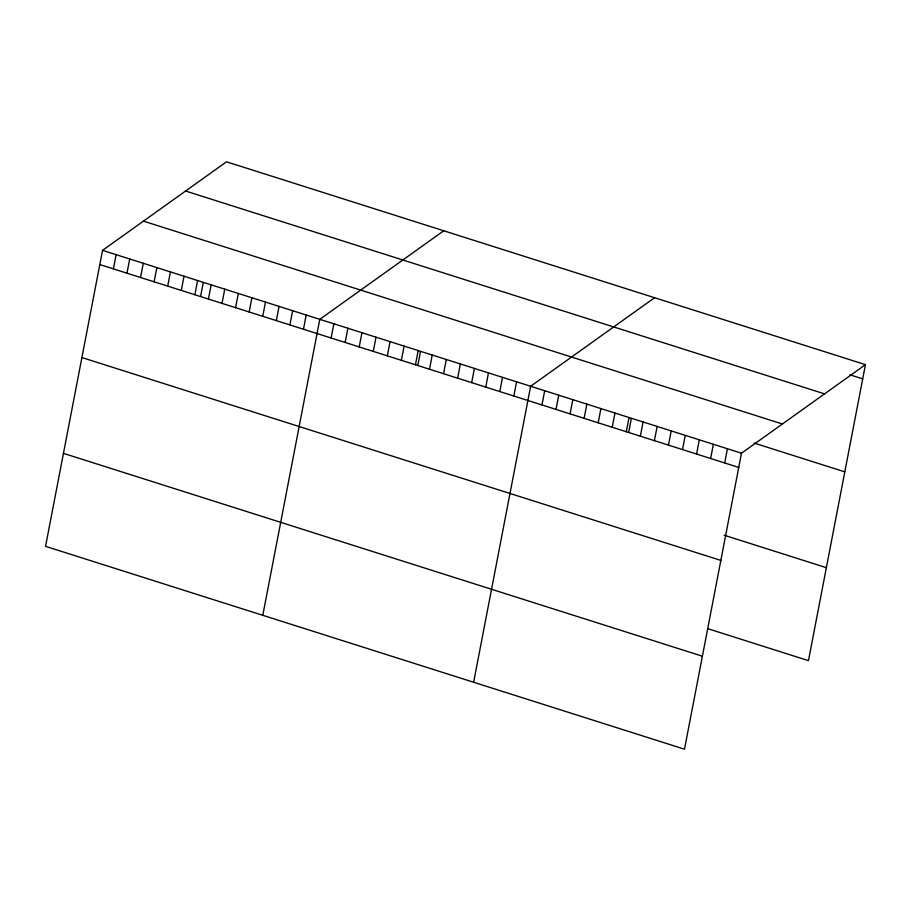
<?xml version="1.0" encoding="UTF-8"?>
<svg xmlns="http://www.w3.org/2000/svg" width="911" height="911" viewBox="0 0 911 911"><rect width="100%" height="100%" fill="white"/><g stroke="black" fill="none" stroke-linecap="round" stroke-linejoin="round"><path stroke-width="1.37" d="M102.544 250.354L45.55 546.338L684.491 749.195L741.486 453.211L865.45 364.662L226.509 161.805L102.544 250.354L741.486 453.211M113.385 268.882L116.13 254.67M126.959 273.198L129.704 258.975M140.545 277.502L143.278 263.29M154.118 281.818L156.851 267.595M167.692 286.122L170.437 271.911M181.278 290.438L184.011 276.215M194.852 294.743L197.585 280.531M200.602 296.371L203.233 282.683M208.425 299.059L211.17 284.836M222.011 303.363L224.744 289.151M235.585 307.679L238.318 293.467M249.159 311.983L251.903 297.772M262.744 316.299L265.477 302.088M276.318 320.615L279.051 306.392M289.892 324.92L292.636 310.708M303.477 329.235L306.21 315.012M262.789 615.312L319.784 319.328L443.748 230.779M331.103 338.004L333.847 323.792M345.167 342.468L347.9 328.256M359.219 346.932L361.952 332.72M373.271 351.395L376.015 337.184M387.334 355.859L390.067 341.636M401.387 360.323L404.131 346.1M415.45 364.787L418.183 350.564M417.842 365.345L420.472 351.657M429.502 369.24L432.235 355.028M443.555 373.704L446.299 359.492M457.618 378.167L460.351 363.956M471.67 382.631L474.415 368.42M485.734 387.095L488.467 372.884M499.786 391.559L502.519 377.348M513.838 396.023L516.583 381.811M473.64 682.248L530.635 386.275L654.599 297.715M541.954 404.951L544.698 390.728M556.017 409.415L558.75 395.192M570.07 413.879L572.803 399.656M584.122 418.331L586.866 404.12M598.185 422.795L600.918 408.584M612.238 427.259L614.982 413.047M626.301 431.723L629.034 417.511M628.681 432.292L631.323 418.604M640.353 436.187L643.086 421.975M654.405 440.651L657.15 426.439M668.469 445.115L671.202 430.903M682.521 449.578L685.254 435.367M696.573 454.042L699.318 439.819M710.637 458.506L713.37 444.283M724.689 462.97L727.433 448.747M865.45 364.662L808.456 660.646L707.505 628.59M849.929 374.82L862.717 378.874M185.605 191.025L824.546 393.882M143.46 221.134L782.39 423.991M754.08 443.053L844.804 471.864M99.811 264.566L738.753 467.434M724.131 535.201L826.357 567.667M81.899 357.556L720.84 560.413M63.451 453.359L702.392 656.216"/></g></svg>
